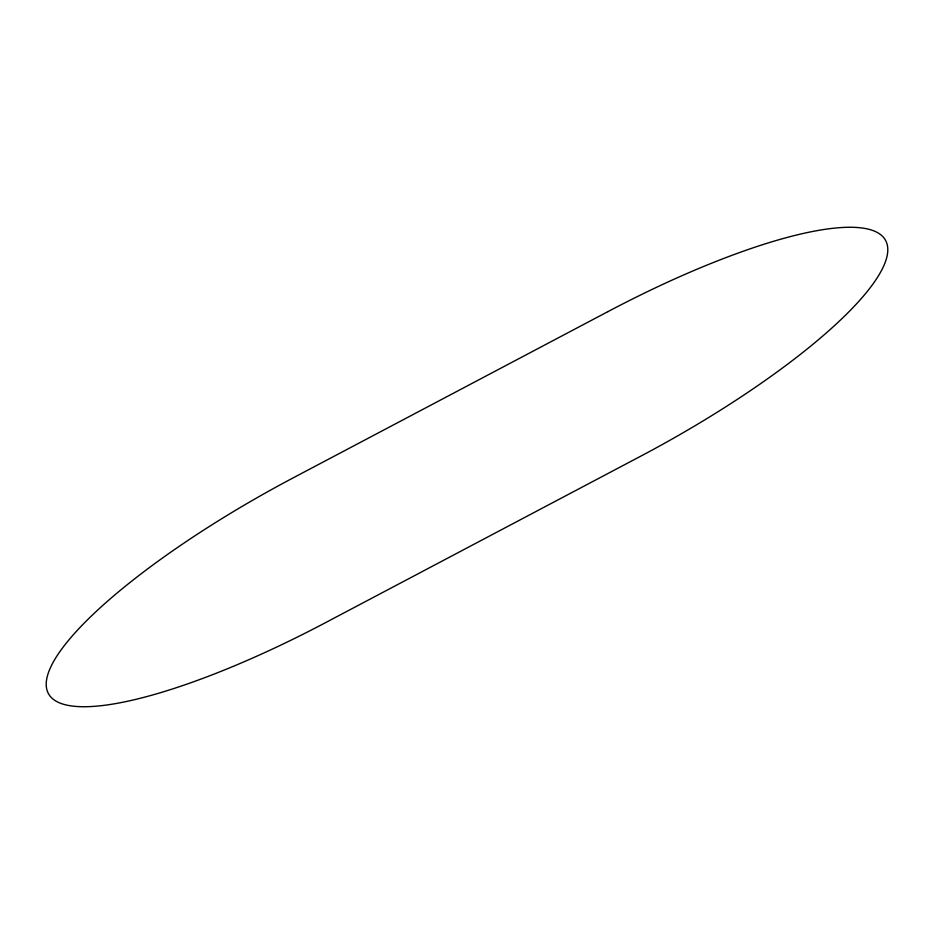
<?xml version="1.0" encoding="UTF-8"?>
<svg xmlns="http://www.w3.org/2000/svg" width="934" height="934" viewBox="0 0 934 934"><rect width="100%" height="100%" fill="white"/><g stroke="black" fill="none" stroke-linecap="round" stroke-linejoin="round"><path stroke-width="1.4" d="M607.952 311.617L292.727 478.103A297.712 71.416 -28.8 0 0 46.7 688.977A297.712 71.416 -28.8 0 0 326.048 622.383L641.273 455.897A297.712 71.416 -28.8 0 0 887.3 245.023A297.712 71.416 -28.8 0 0 607.952 311.617"/></g></svg>
